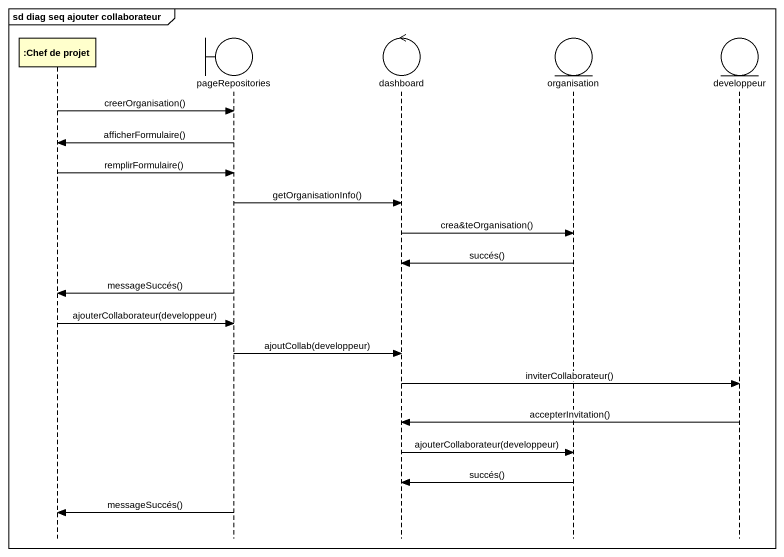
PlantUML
@startuml
mainframe sd diag seq ajouter collaborateur
hide footbox
participant ":Chef de projet" as Chef_de_projet
boundary pageRepositories
control dashboard
entity organisation
entity developpeur

Chef_de_projet -> pageRepositories : creerOrganisation()
pageRepositories -> Chef_de_projet : afficherFormulaire()
Chef_de_projet -> pageRepositories : remplirFormulaire()
pageRepositories -> dashboard : getOrganisationInfo()
dashboard -> organisation : crea&teOrganisation()
organisation -> dashboard : succés()
pageRepositories -> Chef_de_projet : messageSuccés()
Chef_de_projet -> pageRepositories : ajouterCollaborateur(developpeur)
pageRepositories -> dashboard : ajoutCollab(developpeur)
dashboard -> developpeur : inviterCollaborateur()
developpeur -> dashboard : accepterInvitation()
dashboard -> organisation : ajouterCollaborateur(developpeur)
organisation -> dashboard : succés()
pageRepositories -> Chef_de_projet : messageSuccés()
@enduml
